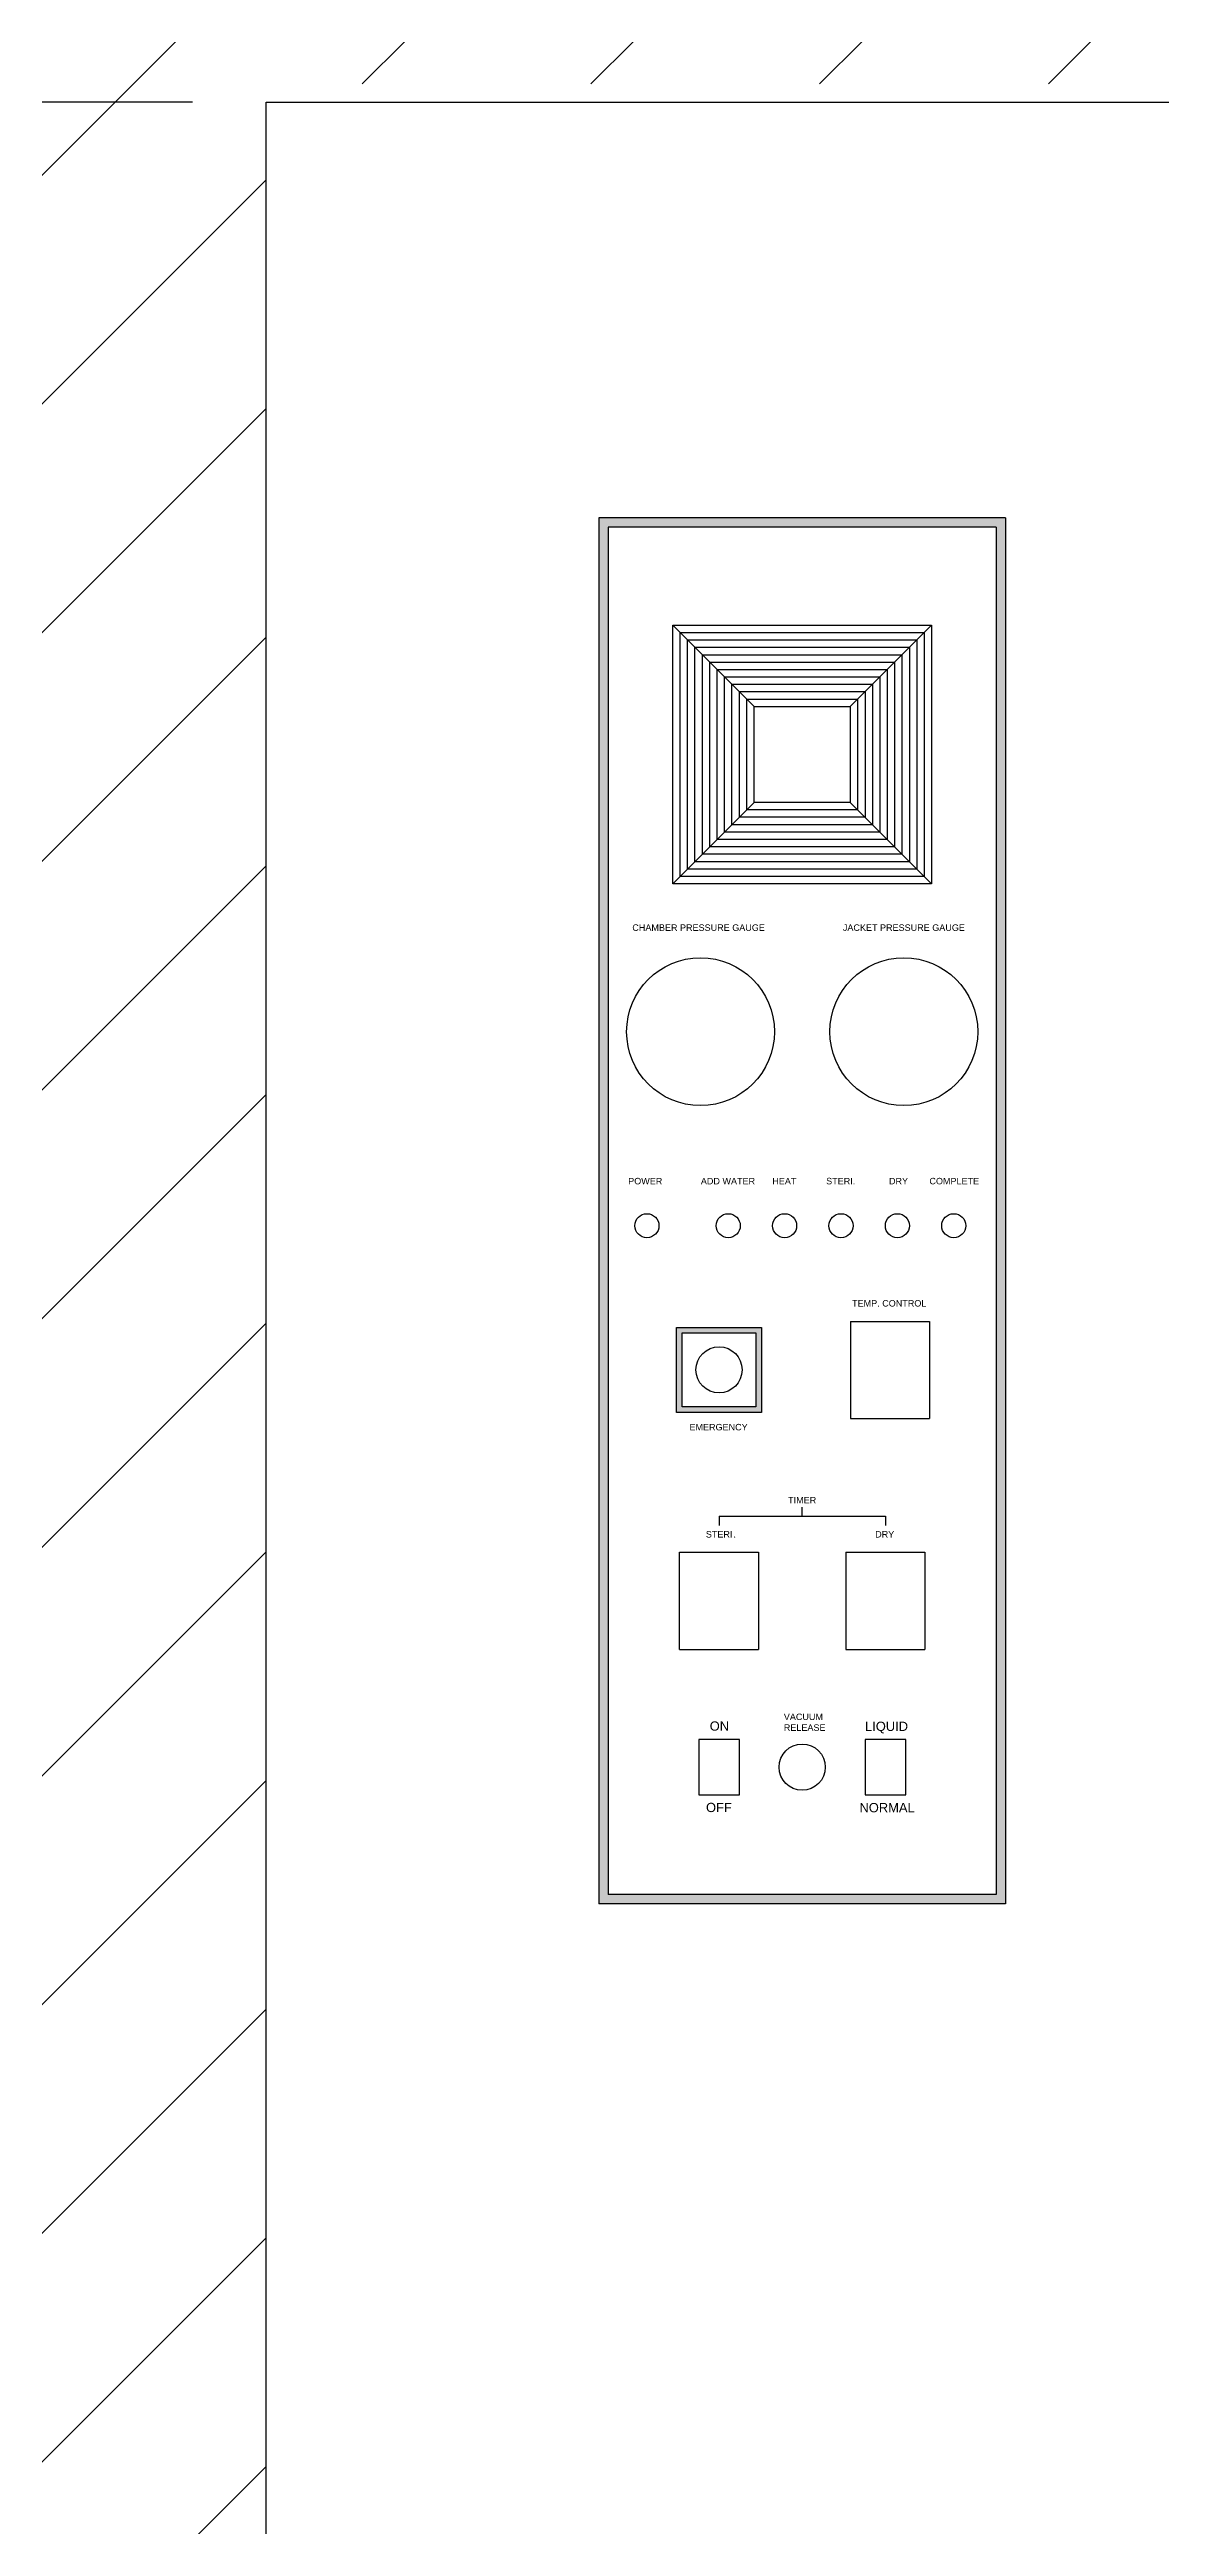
# Model space of a CAD drawing. Header units: millimetres. Extents: x -318593 to -214282, y -19600 to -2215.
# Drawn here: x -223275 to -222673, y -16025 to -14685 of the extents above; entities that cross this region are included whole.
import ezdxf

# ---------------------------------------------------------------- set-up
doc = ezdxf.new("R2010")
doc.units = ezdxf.units.MM
doc.header["$MEASUREMENT"] = 0
doc.layers.get('0').update_dxf_attribs({"lineweight": 25})
doc.layers.add('D', color=3, linetype='Continuous', lineweight=13)
doc.styles.get("Standard").update_dxf_attribs({"font": 'KAIU.TTF'})
doc.styles.add('STU25', font='isocp2.shx')
doc.dimstyles.new('STU25', dxfattribs={"dimscale": 40, "dimtxt": 2.5, "dimasz": 2, "dimexe": 0.6, "dimexo": 1, "dimgap": 1, "dimtad": 1, "dimdsep": 46, "dimtxsty": 'STU25', "dimcen": 2, "dimazin": 2, "dimtfac": 1, "dimtmove": 0, "dimatfit": 3, "dimfxl": 0, "dimtolj": 1, "dimtzin": 0, "dimarcsym": 0})

# ---------------------------------------------------------------- blocks, each defined once
blk = doc.blocks.new('*D6')
at = {"layer": 'D', "color": 0, "lineweight": -2}
for p, q in [((-223197.4, -14713.3), (-224409.8, -14713.3)), ((-224385.8, -14793.3), (-224385.8, -16703.3)), ((-223997.4, -16783.3), (-224409.8, -16783.3))]:
    blk.add_line(p, q, dxfattribs=at)
at = {"layer": 'D', "color": 0}
for points in [[(-224372.5, -14793.3), (-224399.2, -14793.3), (-224385.8, -14713.3)], [(-224399.2, -16703.3), (-224372.5, -16703.3), (-224385.8, -16783.3)]]:
    blk.add_solid(points, dxfattribs=at)
at = {"layer": 'Defpoints', "color": 0}
for p in [(-223157.4, -14713.3), (-224385.8, -16783.3), (-223957.4, -16783.3)]:
    blk.add_point(p, dxfattribs=at)
at = {"layer": 'D', "color": 0, "insert": (-224475.8, -15748.3), "char_height": 100, "attachment_point": 5, "rotation": 90, "style": 'STU25'}
blk.add_mtext('\\A1;2070', dxfattribs=at)

msp = doc.modelspace()

# ---------------------------------------------------------------- hatches: boundary and pattern name
h = msp.add_hatch(color=256)
h.paths.add_polyline_path([(-222977.439, -14938.326), (-222977.439, -15688.326), (-222757.439, -15688.326), (-222757.439, -14938.326)])
h.paths.add_polyline_path([(-222972.439, -14943.326), (-222972.439, -15683.326), (-222762.439, -15683.326), (-222762.439, -14943.326)], flags=16)
h = msp.add_hatch(color=256)
h.paths.add_polyline_path([(-222889.439, -15376.326), (-222935.439, -15376.326), (-222935.439, -15422.326), (-222889.439, -15422.326)])
h.paths.add_polyline_path([(-222892.439, -15379.326), (-222892.439, -15419.326), (-222932.439, -15419.326), (-222932.439, -15379.326)], flags=16)
at = {"layer": 'D'}
h = msp.add_hatch(dxfattribs=at)
h.set_pattern_fill('ANSI31', color=256, scale=700, style=0)
h.set_pattern_definition([(45, (-85140.55, -7040.51), (-61.871843, 61.871843), [])])
h.paths.add_polyline_path([(-223957.439, -13523.326), (-220617.439, -13523.326), (-220617.439, -14996.391), (-221286.655, -14996.391), (-221286.655, -16783.326), (-221417.439, -16783.326), (-221417.439, -16753.326), (-221417.439, -16453.326), (-221417.439, -14703.326), (-222577.439, -14703.326), (-223157.439, -14703.326), (-223157.439, -16753.326), (-223157.439, -16783.326), (-223288.224, -16783.326), (-223288.224, -14996.391), (-223957.439, -14996.391)])

# ---------------------------------------------------------------- linework, layer by layer
for p, q in [((-223157.439, -16763.326), (-223157.439, -14713.326)), ((-223157.439, -14713.326), (-222577.439, -14713.326)), ((-222977.439, -14938.326), (-222977.439, -15688.326)), ((-222757.439, -14938.326), (-222977.439, -14938.326)), ((-222972.439, -14943.326), (-222972.439, -15683.326)), ((-222762.439, -14943.326), (-222972.439, -14943.326)), ((-222762.439, -14943.326), (-222762.439, -15683.326)), ((-222757.439, -14938.326), (-222757.439, -15688.326)), ((-222937.439, -14996.326), (-222893.439, -15040.326)), ((-222841.439, -15040.326), (-222797.439, -14996.326)), ((-222893.439, -15092.326), (-222937.439, -15136.326)), ((-222841.439, -15092.326), (-222797.439, -15136.326)), ((-222841.238, -15373.192), (-222798.538, -15373.192)), ((-222841.238, -15373.192), (-222841.238, -15425.692)), ((-222798.538, -15373.192), (-222798.538, -15425.692)), ((-222841.238, -15425.692), (-222798.538, -15425.692)), ((-222912.439, -15478.576), (-222912.439, -15483.576)), ((-222912.439, -15478.576), (-222822.439, -15478.576)), ((-222867.439, -15478.576), (-222867.439, -15473.576)), ((-222822.439, -15478.576), (-222822.439, -15483.576)), ((-222933.789, -15498.076), (-222891.089, -15498.076)), ((-222933.789, -15550.576), (-222933.789, -15498.076)), ((-222891.089, -15498.076), (-222891.089, -15550.576)), ((-222843.789, -15498.076), (-222801.089, -15498.076)), ((-222843.789, -15498.076), (-222843.789, -15550.576)), ((-222801.089, -15498.076), (-222801.089, -15550.576)), ((-222933.789, -15550.576), (-222891.089, -15550.576)), ((-222843.789, -15550.576), (-222801.089, -15550.576)), ((-222757.439, -15688.326), (-222977.439, -15688.326)), ((-222762.439, -15683.326), (-222972.439, -15683.326))]:
    msp.add_line(p, q)
for points in [[(-222937.439, -14996.326), (-222797.439, -14996.326), (-222797.439, -15136.326), (-222937.439, -15136.326)], [(-222933.439, -15000.326), (-222801.439, -15000.326), (-222801.439, -15132.326), (-222933.439, -15132.326)], [(-222929.439, -15004.326), (-222805.439, -15004.326), (-222805.439, -15128.326), (-222929.439, -15128.326)], [(-222925.439, -15008.326), (-222809.439, -15008.326), (-222809.439, -15124.326), (-222925.439, -15124.326)], [(-222921.439, -15012.326), (-222813.439, -15012.326), (-222813.439, -15120.326), (-222921.439, -15120.326)], [(-222917.439, -15016.326), (-222817.439, -15016.326), (-222817.439, -15116.326), (-222917.439, -15116.326)], [(-222913.439, -15020.326), (-222821.439, -15020.326), (-222821.439, -15112.326), (-222913.439, -15112.326)], [(-222909.439, -15024.326), (-222825.439, -15024.326), (-222825.439, -15108.326), (-222909.439, -15108.326)], [(-222905.439, -15028.326), (-222829.439, -15028.326), (-222829.439, -15104.326), (-222905.439, -15104.326)], [(-222901.439, -15032.326), (-222833.439, -15032.326), (-222833.439, -15100.326), (-222901.439, -15100.326)], [(-222897.439, -15036.326), (-222837.439, -15036.326), (-222837.439, -15096.326), (-222897.439, -15096.326)], [(-222893.439, -15040.326), (-222841.439, -15040.326), (-222841.439, -15092.326), (-222893.439, -15092.326)], [(-222935.439, -15376.326), (-222889.439, -15376.326), (-222889.439, -15422.326), (-222935.439, -15422.326)], [(-222932.439, -15379.326), (-222892.439, -15379.326), (-222892.439, -15419.326), (-222932.439, -15419.326)], [(-222923.439, -15629.326), (-222901.439, -15629.326), (-222901.439, -15599.326), (-222923.439, -15599.326)], [(-222833.439, -15629.326), (-222811.439, -15629.326), (-222811.439, -15599.326), (-222833.439, -15599.326)]]:
    msp.add_lwpolyline(points, close=True)
for centre, radius in [((-222922.439, -15216.326), 40), ((-222812.439, -15216.326), 40), ((-222951.438, -15321.326), 6.5), ((-222907.438, -15321.326), 6.5), ((-222876.938, -15321.326), 6.5), ((-222846.438, -15321.326), 6.5), ((-222815.938, -15321.326), 6.5), ((-222785.438, -15321.326), 6.5), ((-222912.439, -15399.326), 12.5), ((-222867.439, -15614.326), 12.5)]:
    msp.add_circle(centre, radius)

# ---------------------------------------------------------------- texts
for s, insert, char_height, width, attachment_point in [('{\\fArial|b0|i0|c0|p34;CHAMBER PRESSURE GAUGE}', (-222959.352, -15158.274), 3.5, 77.43945, 1), ('{\\fArial|b0|i0|c0|p34;JACKET PRESSURE GAUGE}', (-222845.418, -15158.274), 3.5, 67.407, 1), ('{\\fArial|b0|i0|c0|p34;POWER}', (-222961.594, -15295.434), 3.5, 19.50054, 1), ('{\\fArial|b0|i0|c0|p34;ADD WATER}', (-222907.593, -15297.201), 3.5, 29.9713, 5), ('{\\fArial|b0|i0|c0|p34;HEAT}', (-222877.093, -15297.201), 3.5, 19, 5), ('{\\fArial|b0|i0|c0|p34;STERI.}', (-222846.594, -15297.201), 3.5, 19, 5), ('{\\fArial|b0|i0|c0|p34;DRY}', (-222820.474, -15295.434), 3.5, 14.99983, 1), ('{\\fArial|b0|i0|c0|p34;COMPLETE}', (-222798.591, -15295.434), 3.5, 23.49974, 1), ('{\\fArial|b0|i0|c0|p34;TEMP. CONTROL}', (-222840.428, -15361.576), 3.5, 56.42, 1), ('{\\fArial|b0|i0|c0|p34;EMERGENCY}', (-222928.44, -15428.579), 3.5, 23.5, 1), ('{\\fArial|b0|i0|c0|p34;TIMER}', (-222867.439, -15469.82), 3.5, 59.839, 5), ('{\\fArial|b0|i0|c0|p34;STERI}.', (-222919.574, -15486.576), 3.5, 15.95257, 1), ('{\\fArial|b0|i0|c0|p34;DRY}', (-222827.939, -15486.576), 3.5, 35.41234, 1), ('{\\fArial|b0|i0|c0|p34;ON}', (-222917.476, -15589.585), 5, 14.49951, 1), ('{\\fArial|b0|i0|c0|p34;OFF}', (-222919.476, -15633.645), 5, 16.49951, 1)]:
    msp.add_mtext(s, dxfattribs=dict(insert=insert, char_height=char_height, width=width, attachment_point=attachment_point))
at = {"attachment_point": 1}
for s, insert, char_height in [('{\\fArial|b0|i0|c0|p34;VACUUM\\PRELEASE}', (-222877.378, -15585.351), 3.5), ('{\\fARIAL|b0|i0|c0|p34;LIQUID}', (-222833.434, -15589.733), 5), ('{\\fArial|b0|i0|c0|p34;NORMAL}', (-222836.434, -15633.733), 5)]:
    msp.add_mtext(s, dxfattribs=dict(at, insert=insert, char_height=char_height))

# ---------------------------------------------------------------- dimensions: what is measured, and where the dimension line sits
at = {"layer": 'D'}
dim = msp.add_linear_dim(base=(-224385.834, -16783.326), p1=(-223157.439, -14713.326), p2=(-223957.439, -16783.326), angle=90, dimstyle='STU25', dxfattribs=at)
dim.commit()
dim.dimension.update_dxf_attribs({"geometry": '*D6', "text_midpoint": (-224475.834, -15748.326)})

doc.saveas('drawing.dxf')
